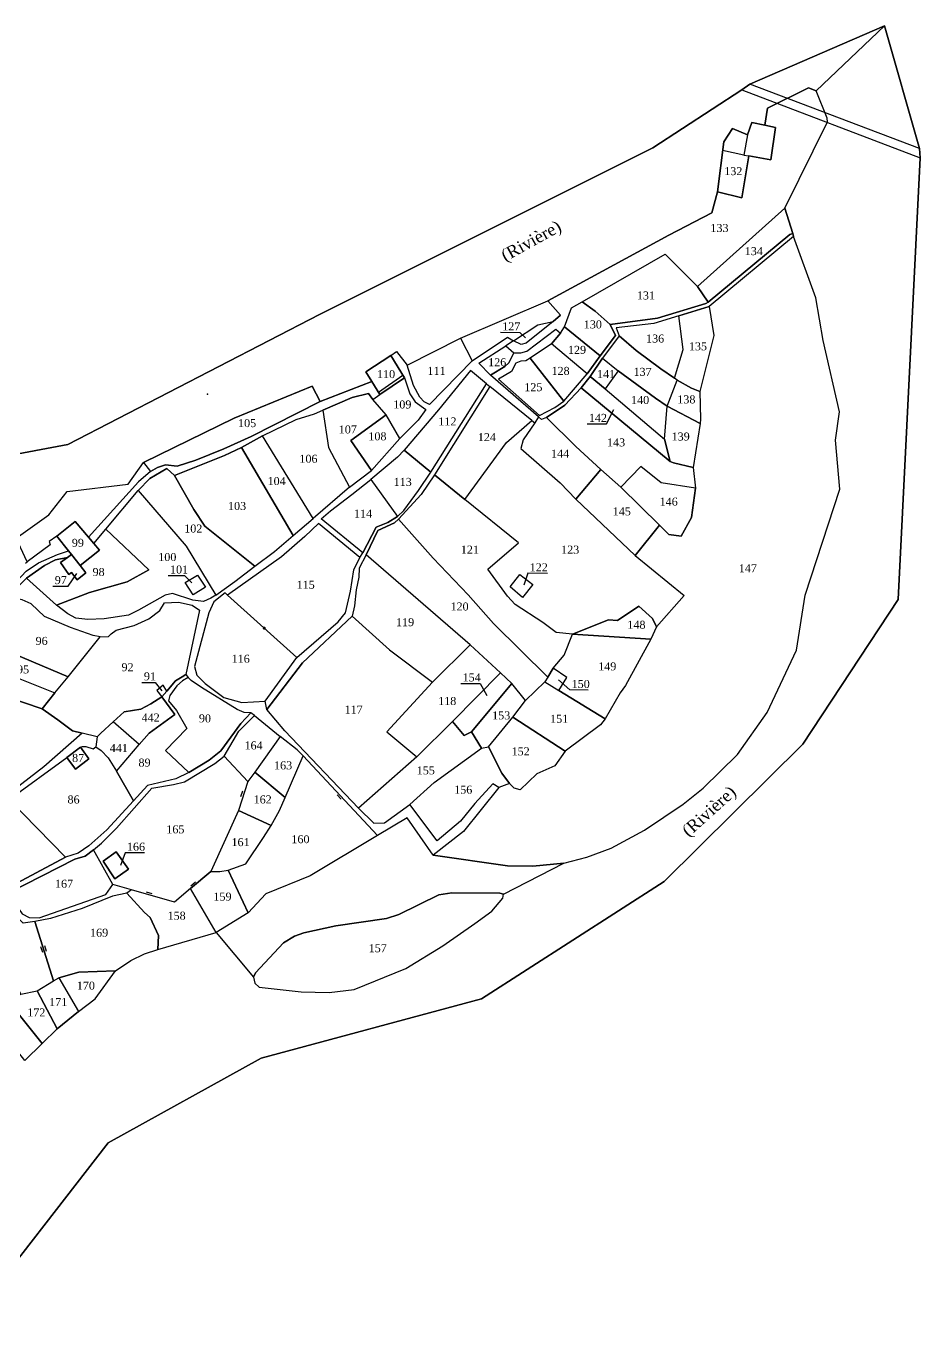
# Model space of a CAD drawing. Extents: x 1207165 to 1207735, y 6152763 to 6153552.
# Drawn here: x 1207511.6 to 1207735.1, y 6153228.1 to 6153552.1 of the extents above; entities that cross this region are included whole.
import ezdxf

# ---------------------------------------------------------------- set-up
doc = ezdxf.new("R2010")
doc.units = 0
doc.linetypes.add('CONTINU', pattern=[0])
doc.layers.get('0').update_dxf_attribs({"linetype": 'CONTINU'})
for name, color, linetype in [('1FLECHEFL', 7, 'CONTINU'), ('1LIEUDIT', 7, 'CONTINU'), ('1PARCELLE', 7, 'CONTINU'), ('1SECTION', 7, 'CONTINU'), ('1SUBDSECT', 7, 'CONTINU'), ('1TRONFLUV', 7, 'CONTINU'), ('1TROUPARCELLE', 7, 'CONTINU'), ('3BATIDUR', 7, 'CONTINU'), ('3BATILEGER', 7, 'CONTINU'), ('3CLOTMI', 7, 'CONTINU'), ('3FISCLINE', 7, 'CONTINUOUS'), ('3FLECHEPAR', 7, 'CONTINU'), ('3MURMI', 7, 'CONTINU'), ('3MURNONMI', 7, 'CONTINU'), ('3PARCELLETEX', 7, 'CONTINU'), ('3SENTIER', 7, 'CONTINU'), ('3TRONFLUVTEX', 7, 'CONTINU')]:
    doc.layers.add(name, color=color, linetype=linetype)
doc.styles.get("Standard").update_dxf_attribs({"font": 'Times New Roman'})

# ---------------------------------------------------------------- blocks, each defined once
blk = doc.blocks.new('CLOTMI')
at = {"const_width": 0.38}
blk.add_lwpolyline([(-0.19, 0, 1), (0.19, 0, 1)], format="xyb", close=True, dxfattribs=at)
blk = doc.blocks.new('MURNOMI')
blk.add_line((-0.75, 0.5), (0.75, 0.5))
blk = doc.blocks.new('MURMI')
for p, q in [((-0.75, 0.5), (0.75, 0.5)), ((-0.75, -0.5), (0.75, -0.5))]:
    blk.add_line(p, q)
blk = doc.blocks.new('FLECHRU1')
blk.add_point((0, 0))

msp = doc.modelspace()

# ---------------------------------------------------------------- linework, layer by layer
at = {"layer": '1LIEUDIT'}
msp.add_lwpolyline([(1207457.66, 6153435.36), (1207522.04, 6153447.45), (1207584.96, 6153479.97), (1207668.28, 6153521.64), (1207690.54, 6153536.11), (1207692.52, 6153537.56), (1207726.14, 6153552.09), (1207734.89, 6153521.45), (1207735.05, 6153519.08), (1207729.61, 6153408.69), (1207705.73, 6153372.5), (1207671.05, 6153338.24), (1207625.41, 6153308.83), (1207570.35, 6153294), (1207532.13, 6153272.88), (1207497.33, 6153228.06)], dxfattribs=at)
at = {"layer": '1PARCELLE'}
for points in [[(1207684.4, 6153510.59), (1207683.04, 6153505.36), (1207672.29, 6153499.76), (1207642.03, 6153483.35), (1207645.14, 6153479.8), (1207643.33, 6153478.2), (1207636.59, 6153472.74), (1207635.36, 6153472.46), (1207633.42, 6153473.38), (1207631.52, 6153472.15), (1207633.53, 6153470.36), (1207635.26, 6153470.38), (1207636.75, 6153470.79), (1207643.97, 6153476.31), (1207645.21, 6153475.29), (1207646.14, 6153476.88), (1207647.93, 6153481.59), (1207650.56, 6153483.11), (1207671.35, 6153495.07), (1207679.41, 6153486.98), (1207701.26, 6153506.56), (1207711.94, 6153528.14), (1207711.87, 6153529.01), (1207709.09, 6153535.88), (1207707.14, 6153536.63), (1207696.88, 6153531.51), (1207696.21, 6153527.25), (1207698.88, 6153526.7), (1207697.73, 6153518.62), (1207692.27, 6153519.59), (1207690.5, 6153509.09), (1207684.4, 6153510.59)], [(1207684.4, 6153510.59), (1207690.5, 6153509.09), (1207692.27, 6153519.59), (1207697.73, 6153518.62), (1207698.88, 6153526.7), (1207696.21, 6153527.25), (1207692.96, 6153527.94), (1207691.9, 6153524.9), (1207688.2, 6153526.41), (1207685.97, 6153523.12), (1207684.4, 6153510.59)], [(1207679.41, 6153486.98), (1207701.26, 6153506.56), (1207703.22, 6153500.19), (1207702.49, 6153499.93), (1207682.07, 6153483.02), (1207679.41, 6153486.98)], [(1207669.93, 6153427.29), (1207663.84, 6153419.72), (1207676.08, 6153409.68), (1207669.2, 6153401.86), (1207667.73, 6153398.8), (1207661.4, 6153387.19), (1207660.1, 6153385.34), (1207656.37, 6153378.85), (1207655.17, 6153377.37), (1207646.37, 6153370.76), (1207643.76, 6153367.09), (1207639.26, 6153365.08), (1207635.06, 6153361.09), (1207633.56, 6153361.5), (1207632.4, 6153362.69), (1207629.8, 6153361.72), (1207620.94, 6153350.73), (1207613.34, 6153344.81), (1207631.97, 6153342.13), (1207638.24, 6153342.07), (1207646.05, 6153342.82), (1207651.79, 6153344.27), (1207657.84, 6153346.57), (1207666.18, 6153351.05), (1207675.82, 6153357.54), (1207680.8, 6153361.55), (1207689.45, 6153369.92), (1207696.83, 6153380.49), (1207704.18, 6153396.05), (1207706.36, 6153409.8), (1207714.96, 6153436.26), (1207713.95, 6153448.56), (1207714.89, 6153455.61), (1207710.79, 6153473.48), (1207708.96, 6153484.09), (1207703.39, 6153499.46), (1207682.36, 6153481.92), (1207683.51, 6153474.72), (1207680.02, 6153460.72), (1207680.21, 6153453.81), (1207680.08, 6153452.72), (1207678.35, 6153441.67), (1207678.94, 6153436.51), (1207677.96, 6153429.2), (1207675.35, 6153424.57), (1207672.27, 6153424.98), (1207669.93, 6153427.29)], [(1207650.56, 6153483.11), (1207671.35, 6153495.07), (1207679.41, 6153486.98), (1207682.07, 6153483.02), (1207681.48, 6153482.69), (1207669.39, 6153479.03), (1207657.57, 6153477.46), (1207653.85, 6153480.78), (1207650.56, 6153483.11)], [(1207646.14, 6153476.88), (1207647.93, 6153481.59), (1207650.56, 6153483.11), (1207653.85, 6153480.78), (1207657.57, 6153477.46), (1207658.96, 6153474.69), (1207655.13, 6153469.59), (1207646.14, 6153476.88)], [(1207673.67, 6153463.99), (1207675.81, 6153471.2), (1207674.72, 6153479.6), (1207668.48, 6153477.73), (1207659.08, 6153476.58), (1207659.8, 6153474.64), (1207664.05, 6153470.97), (1207670.24, 6153466.38), (1207673.67, 6153463.99)], [(1207682.36, 6153481.92), (1207683.51, 6153474.72), (1207680.02, 6153460.72), (1207677.95, 6153461.5), (1207674.36, 6153463.55), (1207673.67, 6153463.99), (1207675.81, 6153471.2), (1207674.72, 6153479.6), (1207682.36, 6153481.92)], [(1207643.33, 6153478.2), (1207636.59, 6153472.74), (1207635.36, 6153472.46), (1207633.42, 6153473.38), (1207639.48, 6153477.36), (1207643.33, 6153478.2)], [(1207645.21, 6153475.29), (1207646.14, 6153476.88), (1207655.13, 6153469.59), (1207651.83, 6153465.13), (1207642.95, 6153472.65), (1207645.21, 6153475.29)], [(1207620.22, 6153474.06), (1207623.06, 6153468.33), (1207612.47, 6153457.48), (1207611.08, 6153458.11), (1207610.01, 6153459.29), (1207608.44, 6153462.23), (1207606.87, 6153467.28), (1207620.22, 6153474.06)], [(1207651.83, 6153465.13), (1207642.95, 6153472.65), (1207637.56, 6153469.05), (1207645.99, 6153458.24), (1207651.83, 6153465.13)], [(1207674.36, 6153463.55), (1207673.67, 6153463.99), (1207670.24, 6153466.38), (1207664.05, 6153470.97), (1207659.8, 6153474.64), (1207655.68, 6153468.99), (1207659.58, 6153465.88), (1207668.89, 6153458.99), (1207671.86, 6153457.07), (1207674.36, 6153463.55)], [(1207600.05, 6153459.91), (1207598.01, 6153463.22), (1207596.56, 6153465.59), (1207602.74, 6153469.69), (1207606.16, 6153464.09), (1207600.05, 6153459.91)], [(1207631.52, 6153472.15), (1207633.53, 6153470.36), (1207632.28, 6153467.88), (1207631.29, 6153466.94), (1207627.71, 6153464.76), (1207624.74, 6153467.79), (1207631.52, 6153472.15)], [(1207645.99, 6153458.24), (1207637.56, 6153469.05), (1207636.49, 6153468.4), (1207635.24, 6153468.3), (1207634.01, 6153467.81), (1207632.9, 6153465.67), (1207629.67, 6153463.74), (1207639.96, 6153454.73), (1207643.74, 6153456.67), (1207645.99, 6153458.24)], [(1207606.11, 6153446.04), (1207612.75, 6153440.5), (1207626.65, 6153462.62), (1207622.7, 6153465.93), (1207614.66, 6153456.12), (1207606.11, 6153446.04)], [(1207656.34, 6153461.33), (1207652.6, 6153464.42), (1207655.68, 6153468.99), (1207659.58, 6153465.88), (1207656.34, 6153461.33)], [(1207671.15, 6153448.78), (1207671.86, 6153457.07), (1207668.89, 6153458.99), (1207659.58, 6153465.88), (1207656.34, 6153461.33), (1207671.15, 6153448.78)], [(1207600.05, 6153459.91), (1207606.16, 6153464.09), (1207607.56, 6153460.11), (1207608.87, 6153458.12), (1207611.49, 6153456.16), (1207609.6, 6153453.55), (1207605.05, 6153448.98), (1207601.59, 6153454.85), (1207598.31, 6153458.71), (1207600.05, 6153459.91)], [(1207672.57, 6153443.23), (1207650.36, 6153461.6), (1207652.6, 6153464.42), (1207656.34, 6153461.33), (1207671.15, 6153448.78), (1207672.57, 6153443.23)], [(1207680.02, 6153460.72), (1207680.21, 6153453.81), (1207680.08, 6153452.72), (1207671.86, 6153457.07), (1207674.36, 6153463.55), (1207677.95, 6153461.5), (1207680.02, 6153460.72)], [(1207567.85, 6153449.48), (1207585.12, 6153458.19), (1207583.08, 6153462.04), (1207563.64, 6153454.06), (1207540.98, 6153442.92), (1207542.69, 6153440.72), (1207544.41, 6153441.7), (1207546.48, 6153442.37), (1207549.39, 6153442.03), (1207554.01, 6153443.55), (1207561.03, 6153446.39), (1207567.85, 6153449.48)], [(1207601.59, 6153454.85), (1207598.31, 6153458.71), (1207597.18, 6153460.19), (1207593.1, 6153459.23), (1207585.79, 6153456.03), (1207587.19, 6153446.73), (1207592.44, 6153436.79), (1207597.97, 6153440.99), (1207592.77, 6153448.49), (1207601.59, 6153454.85)], [(1207621.23, 6153433.71), (1207631.64, 6153447.97), (1207638.05, 6153453.48), (1207627.48, 6153461.97), (1207613.67, 6153439.89), (1207621.23, 6153433.71)], [(1207655.27, 6153441.17), (1207648.99, 6153446.98), (1207641.7, 6153454.18), (1207646.24, 6153457.3), (1207650.36, 6153461.6), (1207672.57, 6153443.23), (1207673.39, 6153442.86), (1207678.35, 6153441.67), (1207678.94, 6153436.51), (1207670.34, 6153437.88), (1207665.26, 6153441.98), (1207660.26, 6153436.76), (1207655.27, 6153441.17)], [(1207680.08, 6153452.72), (1207678.35, 6153441.67), (1207673.39, 6153442.86), (1207672.57, 6153443.23), (1207671.15, 6153448.78), (1207671.86, 6153457.07), (1207680.08, 6153452.72)], [(1207585.79, 6153456.03), (1207587.19, 6153446.73), (1207592.44, 6153436.79), (1207583.37, 6153428.93), (1207570.71, 6153449.64), (1207579.1, 6153453.66), (1207583.68, 6153455.15), (1207585.79, 6153456.03)], [(1207605.05, 6153448.98), (1207601.59, 6153454.85), (1207592.77, 6153448.49), (1207597.97, 6153440.99), (1207605.05, 6153448.98)], [(1207644.13, 6153400.48), (1207640.79, 6153402.96), (1207633.88, 6153407.49), (1207631.9, 6153409.54), (1207627.05, 6153416.26), (1207634.67, 6153422.84), (1207621.23, 6153433.71), (1207631.64, 6153447.97), (1207638.05, 6153453.48), (1207638.76, 6153452.85), (1207635.86, 6153448.62), (1207635.27, 6153446.47), (1207645.11, 6153437.86), (1207649.05, 6153433.8), (1207663.84, 6153419.72), (1207676.08, 6153409.68), (1207669.2, 6153401.86), (1207668.21, 6153403.99), (1207664.75, 6153407.06), (1207659.45, 6153403.48), (1207657.2, 6153403.62), (1207648.15, 6153400.04), (1207644.13, 6153400.48)], [(1207655.27, 6153441.17), (1207648.99, 6153446.98), (1207641.7, 6153454.18), (1207640.43, 6153453.67), (1207639.68, 6153454.33), (1207638.76, 6153452.85), (1207635.86, 6153448.62), (1207635.27, 6153446.47), (1207645.11, 6153437.86), (1207649.05, 6153433.8), (1207655.27, 6153441.17)], [(1207583.37, 6153428.93), (1207570.71, 6153449.64), (1207565.46, 6153446.72), (1207578.38, 6153424.69), (1207583.37, 6153428.93)], [(1207578.38, 6153424.69), (1207565.46, 6153446.72), (1207561.18, 6153444.72), (1207548.67, 6153439.74), (1207553.56, 6153431.24), (1207556.31, 6153427.04), (1207568.79, 6153417.02), (1207573.67, 6153420.69), (1207578.38, 6153424.69)], [(1207597.73, 6153438.72), (1207604.46, 6153429.43), (1207606.04, 6153430.95), (1207609.72, 6153435.94), (1207612.75, 6153440.5), (1207606.11, 6153446.04), (1207604.43, 6153444.29), (1207597.73, 6153438.72)], [(1207539.59, 6153435.91), (1207551.62, 6153422), (1207558.99, 6153409.78), (1207563.79, 6153413.17), (1207568.79, 6153417.02), (1207556.31, 6153427.04), (1207553.56, 6153431.24), (1207548.67, 6153439.74), (1207546.75, 6153441.47), (1207542.52, 6153438.95), (1207539.59, 6153435.91)], [(1207621.23, 6153433.71), (1207613.67, 6153439.89), (1207610.39, 6153434.93), (1207604.72, 6153428.77), (1207613.37, 6153419.06), (1207622.13, 6153409.88), (1207628.43, 6153402.66), (1207642.02, 6153389.32), (1207643.38, 6153391.51), (1207646.07, 6153394.79), (1207648.15, 6153400.04), (1207644.13, 6153400.48), (1207640.79, 6153402.96), (1207633.88, 6153407.49), (1207631.9, 6153409.54), (1207627.05, 6153416.26), (1207634.67, 6153422.84), (1207621.23, 6153433.71)], [(1207655.27, 6153441.17), (1207649.05, 6153433.8), (1207663.84, 6153419.72), (1207669.93, 6153427.29), (1207660.26, 6153436.76), (1207655.27, 6153441.17)], [(1207669.93, 6153427.29), (1207672.27, 6153424.98), (1207675.35, 6153424.57), (1207677.96, 6153429.2), (1207678.94, 6153436.51), (1207670.34, 6153437.88), (1207665.26, 6153441.98), (1207660.26, 6153436.76), (1207669.93, 6153427.29)], [(1207597.73, 6153438.72), (1207604.46, 6153429.43), (1207602.04, 6153427.96), (1207599.07, 6153426.75), (1207595.76, 6153420.4), (1207585.38, 6153428.88), (1207587.65, 6153430.9), (1207593.04, 6153434.95), (1207597.73, 6153438.72)], [(1207524.08, 6153404.06), (1207522.03, 6153405.13), (1207519.18, 6153407.27), (1207527.46, 6153410.43), (1207536.91, 6153413.14), (1207542.3, 6153416.11), (1207531.54, 6153426.29), (1207539.59, 6153435.91), (1207551.62, 6153422), (1207558.99, 6153409.78), (1207557.79, 6153409.02), (1207555.97, 6153408.21), (1207553.3, 6153408.57), (1207548.19, 6153410.23), (1207546.39, 6153409.77), (1207539.74, 6153406.02), (1207537.19, 6153404.77), (1207531.1, 6153403.88), (1207527.04, 6153403.66), (1207524.08, 6153404.06)], [(1207522.92, 6153419.94), (1207525.11, 6153417.18), (1207529.96, 6153421.02), (1207528.51, 6153422.72), (1207527.22, 6153424.25), (1207523.87, 6153428.23), (1207519.26, 6153424.53), (1207522.2, 6153420.83), (1207522.92, 6153419.94)], [(1207579.29, 6153394.23), (1207589.61, 6153403.13), (1207591.47, 6153405.34), (1207592.72, 6153410.8), (1207593.52, 6153416.15), (1207595.06, 6153419.19), (1207584.66, 6153427.74), (1207581.28, 6153424.48), (1207575.41, 6153419.34), (1207561.97, 6153409.75), (1207579.29, 6153394.23)], [(1207642.02, 6153389.32), (1207641.26, 6153388.11), (1207636.43, 6153383.49), (1207633, 6153387.67), (1207630.19, 6153390.34), (1207622.64, 6153397.39), (1207596.6, 6153419.88), (1207599.51, 6153425.97), (1207603.67, 6153427.88), (1207604.72, 6153428.77), (1207613.37, 6153419.06), (1207622.13, 6153409.88), (1207628.43, 6153402.66), (1207642.02, 6153389.32)], [(1207525.11, 6153417.18), (1207529.96, 6153421.02), (1207528.51, 6153422.72), (1207531.54, 6153426.29), (1207542.3, 6153416.11), (1207536.91, 6153413.14), (1207527.46, 6153410.43), (1207519.18, 6153407.27), (1207511.67, 6153414), (1207516.24, 6153417.23), (1207518.94, 6153418.6), (1207521.96, 6153419.21), (1207520.23, 6153417.92), (1207522.32, 6153414.99), (1207522.95, 6153415.47), (1207524.37, 6153413.64), (1207526.56, 6153415.36), (1207525.11, 6153417.18)], [(1207522.92, 6153419.94), (1207525.11, 6153417.18), (1207526.56, 6153415.36), (1207524.37, 6153413.64), (1207522.95, 6153415.47), (1207522.32, 6153414.99), (1207520.23, 6153417.92), (1207521.96, 6153419.21), (1207522.92, 6153419.94)], [(1207622.64, 6153397.39), (1207596.6, 6153419.88), (1207594.87, 6153416.55), (1207594.78, 6153414.26), (1207594.11, 6153411.1), (1207593.68, 6153407.13), (1207593.13, 6153404.51), (1207602.46, 6153396.11), (1207613.19, 6153388.07), (1207622.64, 6153397.39)], [(1207553.37, 6153409.87), (1207551.38, 6153412.94), (1207554.43, 6153414.78), (1207556.45, 6153411.76), (1207553.37, 6153409.87)], [(1207635.7, 6153409.18), (1207632.56, 6153411.89), (1207635, 6153414.96), (1207638.24, 6153412.49), (1207635.7, 6153409.18)], [(1207522.12, 6153389.38), (1207530.12, 6153399.33), (1207528.37, 6153399.73), (1207522.67, 6153401.72), (1207516.19, 6153404.44), (1207512.85, 6153407.59), (1207510.62, 6153408.6), (1207509, 6153408.97), (1207505.48, 6153401.76), (1207502.38, 6153397.49), (1207504.1, 6153396.93), (1207522.12, 6153389.38)], [(1207522.12, 6153389.38), (1207530.12, 6153399.33), (1207532.24, 6153399.43), (1207532.85, 6153400.1), (1207534.11, 6153401.03), (1207538.65, 6153402.18), (1207542.28, 6153403.83), (1207545.02, 6153405.91), (1207546.16, 6153407.85), (1207549.69, 6153408.01), (1207553.13, 6153407.27), (1207554.94, 6153406.07), (1207551.55, 6153389.99), (1207550.62, 6153389.39), (1207548.99, 6153388.38), (1207546.82, 6153385.75), (1207545.84, 6153387.27), (1207544.26, 6153385.92), (1207545.51, 6153384.33), (1207542.82, 6153382.61), (1207540.31, 6153381.28), (1207536.09, 6153380.62), (1207533.4, 6153378.11), (1207530.27, 6153375.28), (1207529.41, 6153374.35), (1207525.64, 6153375.31), (1207523.17, 6153375.86), (1207519.55, 6153378.64), (1207515.6, 6153381.38), (1207518.82, 6153385.38), (1207522.12, 6153389.38)], [(1207579.29, 6153394.23), (1207561.97, 6153409.75), (1207561.39, 6153410.33), (1207558.5, 6153408.08), (1207557.25, 6153405.37), (1207553.72, 6153391.95), (1207554.29, 6153389.82), (1207556.36, 6153387.71), (1207561.01, 6153384.17), (1207565.55, 6153382.93), (1207571.4, 6153383.29), (1207579.29, 6153394.23)], [(1207613.19, 6153388.07), (1207601.75, 6153375.64), (1207609.27, 6153369.36), (1207594.69, 6153356.5), (1207576.24, 6153375.89), (1207571.81, 6153381.19), (1207580.72, 6153392.89), (1207593.13, 6153404.51), (1207602.46, 6153396.11), (1207613.19, 6153388.07)], [(1207669.2, 6153401.86), (1207667.73, 6153398.8), (1207648.15, 6153400.04), (1207657.2, 6153403.62), (1207659.45, 6153403.48), (1207664.75, 6153407.06), (1207668.21, 6153403.99), (1207669.2, 6153401.86)], [(1207667.73, 6153398.8), (1207661.4, 6153387.19), (1207660.1, 6153385.34), (1207656.37, 6153378.85), (1207644.8, 6153385.94), (1207646.73, 6153389.18), (1207643.38, 6153391.51), (1207646.07, 6153394.79), (1207648.15, 6153400.04), (1207667.73, 6153398.8)], [(1207522.12, 6153389.38), (1207504.1, 6153396.93), (1207502.38, 6153397.49), (1207499.14, 6153393.22), (1207518.82, 6153385.38), (1207522.12, 6153389.38)], [(1207630.19, 6153390.34), (1207622.64, 6153397.39), (1207613.19, 6153388.07), (1207601.75, 6153375.64), (1207609.27, 6153369.36), (1207618.17, 6153378.21), (1207630.19, 6153390.34)], [(1207518.82, 6153385.38), (1207515.6, 6153381.38), (1207497.64, 6153387.43), (1207497.8, 6153391.55), (1207499.14, 6153393.22), (1207518.82, 6153385.38)], [(1207644.8, 6153385.94), (1207646.73, 6153389.18), (1207643.38, 6153391.51), (1207642.02, 6153389.32), (1207641.26, 6153388.11), (1207644.8, 6153385.94)], [(1207552.11, 6153389.2), (1207550.72, 6153388.38), (1207549.3, 6153387.11), (1207547.54, 6153384.68), (1207547.16, 6153383.37), (1207549.2, 6153380.95), (1207551.81, 6153376.47), (1207546.49, 6153370.92), (1207552.29, 6153365.46), (1207549, 6153363.9), (1207541.97, 6153362.19), (1207538.43, 6153358.37), (1207534.18, 6153365.8), (1207539.88, 6153372.43), (1207542.35, 6153375.31), (1207548.79, 6153379.97), (1207545.51, 6153384.33), (1207546.82, 6153385.75), (1207548.99, 6153388.38), (1207550.62, 6153389.39), (1207551.55, 6153389.99), (1207552.11, 6153389.2)], [(1207552.11, 6153389.2), (1207550.72, 6153388.38), (1207549.3, 6153387.11), (1207547.54, 6153384.68), (1207547.16, 6153383.37), (1207549.2, 6153380.95), (1207551.81, 6153376.47), (1207546.49, 6153370.92), (1207552.29, 6153365.46), (1207557.39, 6153368.53), (1207560.3, 6153370.9), (1207565.32, 6153377.68), (1207567.82, 6153380.34), (1207566.09, 6153380.44), (1207564.4, 6153381.17), (1207555.46, 6153386.68), (1207552.84, 6153388.44), (1207552.11, 6153389.2)], [(1207633, 6153387.67), (1207630.19, 6153390.34), (1207618.17, 6153378.21), (1207621.12, 6153374.73), (1207622.92, 6153375.6), (1207633, 6153387.67)], [(1207656.37, 6153378.85), (1207655.17, 6153377.37), (1207646.37, 6153370.76), (1207633.24, 6153379.27), (1207636.43, 6153383.49), (1207641.26, 6153388.11), (1207644.8, 6153385.94), (1207656.37, 6153378.85)], [(1207515.6, 6153381.38), (1207519.55, 6153378.64), (1207523.17, 6153375.86), (1207525.64, 6153375.31), (1207516.02, 6153366.84), (1207508.67, 6153361.17), (1207496.98, 6153352.51), (1207494.38, 6153356.03), (1207493.93, 6153358.94), (1207493.53, 6153360.39), (1207495.42, 6153367.09), (1207496.72, 6153372.95), (1207497.64, 6153387.43), (1207515.6, 6153381.38)], [(1207545.51, 6153384.33), (1207546.82, 6153385.75), (1207545.84, 6153387.27), (1207544.26, 6153385.92), (1207545.51, 6153384.33)], [(1207636.43, 6153383.49), (1207633, 6153387.67), (1207622.92, 6153375.6), (1207625.45, 6153371.52), (1207627.14, 6153371.83), (1207633.24, 6153379.27), (1207636.43, 6153383.49)], [(1207539.88, 6153372.43), (1207533.4, 6153378.11), (1207536.09, 6153380.62), (1207540.31, 6153381.28), (1207542.82, 6153382.61), (1207545.51, 6153384.33), (1207548.79, 6153379.97), (1207542.35, 6153375.31), (1207539.88, 6153372.43)], [(1207567.07, 6153363.24), (1207561.13, 6153369.53), (1207564.75, 6153375.77), (1207568.71, 6153379.67), (1207575.12, 6153374.41), (1207568.79, 6153365.55), (1207567.07, 6153363.24)], [(1207646.37, 6153370.76), (1207643.76, 6153367.09), (1207639.26, 6153365.08), (1207635.06, 6153361.09), (1207633.56, 6153361.5), (1207632.4, 6153362.69), (1207630.52, 6153365.27), (1207627.14, 6153371.83), (1207633.24, 6153379.27), (1207646.37, 6153370.76)], [(1207529.02, 6153371.84), (1207530.36, 6153370.91), (1207532.08, 6153369.13), (1207534.18, 6153365.8), (1207539.88, 6153372.43), (1207533.4, 6153378.11), (1207530.27, 6153375.28), (1207529.41, 6153374.35), (1207529.02, 6153371.84)], [(1207622.92, 6153375.6), (1207621.12, 6153374.73), (1207618.17, 6153378.21), (1207609.27, 6153369.36), (1207594.69, 6153356.5), (1207598.48, 6153352.77), (1207601.18, 6153352.88), (1207607.54, 6153357.48), (1207613.6, 6153362.95), (1207625.45, 6153371.52), (1207622.92, 6153375.6)], [(1207529.02, 6153371.84), (1207530.36, 6153370.91), (1207532.08, 6153369.13), (1207534.18, 6153365.8), (1207538.43, 6153358.37), (1207531.81, 6153351.15), (1207527.3, 6153347.09), (1207524.66, 6153345.27), (1207521.44, 6153344.32), (1207507.38, 6153358.72), (1207521.8, 6153369.23), (1207523.95, 6153366.32), (1207527.29, 6153368.87), (1207525.17, 6153371.77), (1207525.68, 6153371.96), (1207526.56, 6153371.98), (1207528.34, 6153371.39), (1207529.02, 6153371.84)], [(1207576.38, 6153359.18), (1207580.87, 6153369.65), (1207579.34, 6153371.11), (1207575.12, 6153374.41), (1207568.79, 6153365.55), (1207576.38, 6153359.18)], [(1207632.4, 6153362.69), (1207629.8, 6153361.72), (1207628.3, 6153362.64), (1207623.77, 6153357.72), (1207620.16, 6153353.31), (1207614.35, 6153348.35), (1207607.54, 6153357.48), (1207613.6, 6153362.95), (1207625.45, 6153371.52), (1207627.14, 6153371.83), (1207630.52, 6153365.27), (1207632.4, 6153362.69)], [(1207521.8, 6153369.23), (1207523.95, 6153366.32), (1207527.29, 6153368.87), (1207525.17, 6153371.77), (1207521.8, 6153369.23)], [(1207537.96, 6153336.14), (1207533.26, 6153337.43), (1207528.48, 6153346.13), (1207530.44, 6153347.8), (1207534.19, 6153351.5), (1207543.03, 6153361.51), (1207548.47, 6153362.44), (1207551.16, 6153363.08), (1207558.75, 6153367.72), (1207561.13, 6153369.53), (1207567.07, 6153363.24), (1207564.68, 6153355.92), (1207557.76, 6153340.72), (1207552.73, 6153336.47), (1207548.66, 6153333.02), (1207537.96, 6153336.14)], [(1207562.09, 6153341.01), (1207566.53, 6153342.58), (1207570.94, 6153349.2), (1207572.84, 6153352.24), (1207574.98, 6153355.91), (1207576.38, 6153359.18), (1207580.87, 6153369.65), (1207599.47, 6153349.71), (1207582.65, 6153339.58), (1207571.51, 6153335.12), (1207567.14, 6153330.4), (1207562.09, 6153341.01)], [(1207572.84, 6153352.24), (1207574.98, 6153355.91), (1207576.38, 6153359.18), (1207568.79, 6153365.55), (1207567.07, 6153363.24), (1207564.68, 6153355.92), (1207572.84, 6153352.24)], [(1207521.44, 6153344.32), (1207507.38, 6153358.72), (1207495.64, 6153349.27), (1207496.27, 6153347.26), (1207497.53, 6153345.66), (1207502.39, 6153341.83), (1207504.92, 6153340.44), (1207505.98, 6153339.08), (1207506.81, 6153336.41), (1207521.44, 6153344.32)], [(1207562.09, 6153341.01), (1207566.53, 6153342.58), (1207570.94, 6153349.2), (1207572.84, 6153352.24), (1207564.68, 6153355.92), (1207557.76, 6153340.72), (1207560.06, 6153340.7), (1207562.09, 6153341.01)], [(1207533.26, 6153337.43), (1207528.48, 6153346.13), (1207526.34, 6153344.57), (1207523.82, 6153343.78), (1207507.3, 6153335.34), (1207508.03, 6153333.84), (1207510.62, 6153330.13), (1207512.38, 6153329.19), (1207514.86, 6153329.11), (1207531.54, 6153334.97), (1207533.26, 6153337.43)], [(1207534.15, 6153345.58), (1207530.84, 6153343.31), (1207533.82, 6153338.88), (1207537.18, 6153341.31), (1207534.15, 6153345.58)], [(1207562.09, 6153341.01), (1207567.14, 6153330.4), (1207559.13, 6153325.49), (1207552.73, 6153336.47), (1207557.76, 6153340.72), (1207560.06, 6153340.7), (1207562.09, 6153341.01)], [(1207536.77, 6153335.25), (1207541.16, 6153330.41), (1207542.6, 6153329.19), (1207544.71, 6153324.69), (1207544.5, 6153321.24), (1207559.13, 6153325.49), (1207552.73, 6153336.47), (1207548.66, 6153333.02), (1207537.96, 6153336.14), (1207536.77, 6153335.25)], [(1207518.46, 6153313.36), (1207513.79, 6153328.17), (1207510.88, 6153327.78), (1207505.33, 6153333.56), (1207495.3, 6153323.99), (1207504.33, 6153315.99), (1207506.79, 6153316.62), (1207510.28, 6153310.03), (1207514.38, 6153310.91), (1207518.46, 6153313.36)], [(1207519.79, 6153314.14), (1207524.81, 6153315.57), (1207533.93, 6153315.87), (1207537.79, 6153318.48), (1207541.2, 6153320.12), (1207544.5, 6153321.24), (1207544.71, 6153324.69), (1207542.6, 6153329.19), (1207541.16, 6153330.41), (1207536.77, 6153335.25), (1207533.21, 6153334.5), (1207525.59, 6153331.46), (1207517.74, 6153328.97), (1207513.79, 6153328.17), (1207518.46, 6153313.36), (1207519.79, 6153314.14)], [(1207593.58, 6153311.23), (1207606.56, 6153316.47), (1207615.76, 6153322.11), (1207623.73, 6153327.67), (1207628.04, 6153330.8), (1207630.79, 6153334.05), (1207630.91, 6153335.05), (1207630.02, 6153335.27), (1207618.05, 6153335.36), (1207614.77, 6153334.85), (1207604.73, 6153329.98), (1207601.72, 6153328.94), (1207589.03, 6153327.15), (1207581.01, 6153325.4), (1207578.69, 6153324.56), (1207575.95, 6153322.88), (1207568.95, 6153315.38), (1207568.48, 6153314.32), (1207568.77, 6153312.76), (1207569.88, 6153311.8), (1207580.35, 6153310.62), (1207587.34, 6153310.47), (1207593.58, 6153311.23)], [(1207519.79, 6153314.14), (1207524.68, 6153305.68), (1207519.39, 6153301.37), (1207514.38, 6153310.91), (1207518.46, 6153313.36), (1207519.79, 6153314.14)], [(1207519.79, 6153314.14), (1207524.68, 6153305.68), (1207528.88, 6153308.88), (1207533.93, 6153315.87), (1207524.81, 6153315.57), (1207519.79, 6153314.14)], [(1207514.38, 6153310.91), (1207519.39, 6153301.37), (1207515.63, 6153297.72), (1207506.93, 6153308.52), (1207510.28, 6153310.03), (1207514.38, 6153310.91)], [(1207506.93, 6153308.52), (1207515.63, 6153297.72), (1207511.3, 6153293.48), (1207501.62, 6153305.73), (1207506.93, 6153308.52)]]:
    msp.add_lwpolyline(points, close=True, dxfattribs=at)
at = {"layer": '1SECTION'}
msp.add_lwpolyline([(1207497.33, 6153228.06), (1207532.13, 6153272.88), (1207570.35, 6153294), (1207625.41, 6153308.83), (1207671.05, 6153338.24), (1207705.73, 6153372.5), (1207729.61, 6153408.69), (1207735.05, 6153519.08), (1207734.89, 6153521.45), (1207726.14, 6153552.09), (1207692.52, 6153537.56), (1207690.54, 6153536.11), (1207668.28, 6153521.64), (1207584.96, 6153479.97), (1207522.04, 6153447.45), (1207457.66, 6153435.36)], dxfattribs=at)
at = {"layer": '1SUBDSECT'}
msp.add_lwpolyline([(1207497.33, 6153228.06), (1207532.13, 6153272.88), (1207570.35, 6153294), (1207625.41, 6153308.83), (1207671.05, 6153338.24), (1207705.73, 6153372.5), (1207729.61, 6153408.69), (1207735.05, 6153519.08), (1207734.89, 6153521.45), (1207726.14, 6153552.09), (1207692.52, 6153537.56), (1207690.54, 6153536.11), (1207668.28, 6153521.64), (1207584.96, 6153479.97), (1207522.04, 6153447.45), (1207457.66, 6153435.36)], dxfattribs=at)
at = {"layer": '1TRONFLUV'}
for points in [[(1207511.46, 6153417.79), (1207511.89, 6153418.13), (1207509.1, 6153424.04), (1207517.33, 6153429.86), (1207521.88, 6153435.66), (1207537.14, 6153437.51), (1207540.98, 6153442.92), (1207563.64, 6153454.06), (1207583.08, 6153462.04), (1207585.12, 6153458.19), (1207598.01, 6153463.22), (1207596.56, 6153465.59), (1207602.74, 6153469.69), (1207604.21, 6153470.72), (1207606.87, 6153467.28), (1207620.22, 6153474.06), (1207623.06, 6153468.33), (1207631.94, 6153474.28), (1207633.42, 6153473.38), (1207639.48, 6153477.36), (1207643.33, 6153478.2), (1207643.33, 6153478.2), (1207645.14, 6153479.8), (1207642.03, 6153483.35), (1207672.29, 6153499.76), (1207683.04, 6153505.36), (1207684.4, 6153510.59), (1207685.97, 6153523.12), (1207688.2, 6153526.41), (1207691.9, 6153524.9), (1207692.96, 6153527.94), (1207696.21, 6153527.25), (1207696.88, 6153531.51), (1207707.14, 6153536.63), (1207709.09, 6153535.88), (1207726.14, 6153552.09), (1207692.52, 6153537.56), (1207690.54, 6153536.11), (1207668.28, 6153521.64), (1207584.96, 6153479.97), (1207522.04, 6153447.45), (1207457.66, 6153435.36)], [(1207511.3, 6153293.48), (1207515.63, 6153297.72), (1207519.39, 6153301.37), (1207524.68, 6153305.68), (1207528.88, 6153308.88), (1207533.93, 6153315.87), (1207537.79, 6153318.48), (1207541.2, 6153320.12), (1207544.5, 6153321.24), (1207559.13, 6153325.49), (1207568.48, 6153314.32), (1207568.77, 6153312.76), (1207569.88, 6153311.8), (1207580.35, 6153310.62), (1207587.34, 6153310.47), (1207593.58, 6153311.23), (1207606.56, 6153316.47), (1207615.76, 6153322.11), (1207623.73, 6153327.67), (1207628.04, 6153330.8), (1207630.79, 6153334.05), (1207630.91, 6153335.05), (1207646.05, 6153342.82), (1207646.05, 6153342.82), (1207651.79, 6153344.27), (1207657.84, 6153346.57), (1207666.18, 6153351.05), (1207675.82, 6153357.54), (1207680.8, 6153361.55), (1207689.45, 6153369.92), (1207696.83, 6153380.49), (1207704.18, 6153396.05), (1207706.36, 6153409.8), (1207714.96, 6153436.26), (1207713.95, 6153448.56), (1207714.89, 6153455.61), (1207710.79, 6153473.48), (1207708.96, 6153484.09), (1207703.39, 6153499.46), (1207703.22, 6153500.19), (1207701.26, 6153506.56), (1207711.94, 6153528.14), (1207711.87, 6153529.01), (1207709.09, 6153535.88), (1207726.14, 6153552.09), (1207734.89, 6153521.45), (1207735.05, 6153519.08), (1207729.61, 6153408.69), (1207705.73, 6153372.5), (1207671.05, 6153338.24), (1207625.41, 6153308.83), (1207570.35, 6153294), (1207532.13, 6153272.88), (1207497.33, 6153228.06)], [(1207507.3, 6153335.34), (1207523.82, 6153343.78), (1207526.34, 6153344.57), (1207528.48, 6153346.13), (1207528.48, 6153346.13), (1207530.44, 6153347.8), (1207534.19, 6153351.5), (1207543.03, 6153361.51), (1207548.47, 6153362.44), (1207551.16, 6153363.08), (1207558.75, 6153367.72), (1207561.13, 6153369.53), (1207564.75, 6153375.77), (1207568.71, 6153379.67), (1207567.82, 6153380.34), (1207565.32, 6153377.68), (1207560.3, 6153370.9), (1207557.39, 6153368.53), (1207552.29, 6153365.46), (1207549, 6153363.9), (1207541.97, 6153362.19), (1207538.43, 6153358.37), (1207531.81, 6153351.15), (1207527.3, 6153347.09), (1207524.66, 6153345.27), (1207521.44, 6153344.32), (1207506.81, 6153336.41)]]:
    msp.add_lwpolyline(points, dxfattribs=at)
for points in [[(1207633.53, 6153470.36), (1207635.26, 6153470.38), (1207636.75, 6153470.79), (1207643.97, 6153476.31), (1207645.21, 6153475.29), (1207642.95, 6153472.65), (1207637.56, 6153469.05), (1207636.49, 6153468.4), (1207635.24, 6153468.3), (1207634.01, 6153467.81), (1207632.9, 6153465.67), (1207629.67, 6153463.74), (1207639.96, 6153454.73), (1207643.74, 6153456.67), (1207645.99, 6153458.24), (1207651.83, 6153465.13), (1207655.13, 6153469.59), (1207658.96, 6153474.69), (1207657.57, 6153477.46), (1207669.39, 6153479.03), (1207681.48, 6153482.69), (1207682.07, 6153483.02), (1207702.49, 6153499.93), (1207703.22, 6153500.19), (1207703.39, 6153499.46), (1207682.36, 6153481.92), (1207674.72, 6153479.6), (1207668.48, 6153477.73), (1207659.08, 6153476.58), (1207659.8, 6153474.64), (1207655.68, 6153468.99), (1207652.6, 6153464.42), (1207650.36, 6153461.6), (1207646.24, 6153457.3), (1207641.7, 6153454.18), (1207640.43, 6153453.67), (1207639.68, 6153454.33), (1207627.71, 6153464.76), (1207631.29, 6153466.94), (1207632.28, 6153467.88), (1207633.53, 6153470.36)], [(1207531.54, 6153426.29), (1207539.59, 6153435.91), (1207542.52, 6153438.95), (1207546.75, 6153441.47), (1207548.67, 6153439.74), (1207561.18, 6153444.72), (1207565.46, 6153446.72), (1207570.71, 6153449.64), (1207579.1, 6153453.66), (1207583.68, 6153455.15), (1207585.79, 6153456.03), (1207593.1, 6153459.23), (1207597.18, 6153460.19), (1207598.31, 6153458.71), (1207600.05, 6153459.91), (1207598.01, 6153463.22), (1207585.12, 6153458.19), (1207567.85, 6153449.48), (1207561.03, 6153446.39), (1207554.01, 6153443.55), (1207549.39, 6153442.03), (1207546.48, 6153442.37), (1207544.41, 6153441.7), (1207542.69, 6153440.72), (1207539.67, 6153438.12), (1207527.22, 6153424.25), (1207528.51, 6153422.72), (1207531.54, 6153426.29)], [(1207604.46, 6153429.43), (1207606.04, 6153430.95), (1207609.72, 6153435.94), (1207612.75, 6153440.5), (1207626.65, 6153462.62), (1207627.48, 6153461.97), (1207613.67, 6153439.89), (1207610.39, 6153434.93), (1207604.72, 6153428.77), (1207603.67, 6153427.88), (1207599.51, 6153425.97), (1207596.6, 6153419.88), (1207594.87, 6153416.55), (1207594.78, 6153414.26), (1207594.11, 6153411.1), (1207593.68, 6153407.13), (1207593.13, 6153404.51), (1207580.72, 6153392.89), (1207571.81, 6153381.19), (1207571.4, 6153383.29), (1207579.29, 6153394.23), (1207589.61, 6153403.13), (1207591.47, 6153405.34), (1207592.72, 6153410.8), (1207593.52, 6153416.15), (1207595.06, 6153419.19), (1207595.76, 6153420.4), (1207599.07, 6153426.75), (1207602.04, 6153427.96), (1207604.46, 6153429.43)], [(1207522.92, 6153419.94), (1207521.96, 6153419.21), (1207518.94, 6153418.6), (1207516.24, 6153417.23), (1207511.67, 6153414), (1207508.93, 6153411.32), (1207507.96, 6153411.84), (1207511.62, 6153415.75), (1207514.72, 6153417.84), (1207519.45, 6153419.93), (1207522.2, 6153420.83), (1207522.92, 6153419.94)], [(1207568.48, 6153314.32), (1207568.95, 6153315.38), (1207575.95, 6153322.88), (1207578.69, 6153324.56), (1207581.01, 6153325.4), (1207589.03, 6153327.15), (1207601.72, 6153328.94), (1207604.73, 6153329.98), (1207614.77, 6153334.85), (1207618.05, 6153335.36), (1207630.02, 6153335.27), (1207630.91, 6153335.05), (1207646.05, 6153342.82), (1207638.24, 6153342.07), (1207631.97, 6153342.13), (1207613.34, 6153344.81), (1207606.86, 6153354.08), (1207599.47, 6153349.71), (1207582.65, 6153339.58), (1207571.51, 6153335.12), (1207567.14, 6153330.4), (1207559.13, 6153325.49), (1207568.48, 6153314.32)]]:
    msp.add_lwpolyline(points, close=True, dxfattribs=at)
at = {"layer": '1TROUPARCELLE'}
for points in [[(1207551.38, 6153412.94), (1207554.43, 6153414.78), (1207556.45, 6153411.76), (1207553.37, 6153409.87), (1207551.38, 6153412.94)], [(1207632.56, 6153411.89), (1207635, 6153414.96), (1207638.24, 6153412.49), (1207635.7, 6153409.18), (1207632.56, 6153411.89)], [(1207530.84, 6153343.31), (1207534.15, 6153345.58), (1207537.18, 6153341.31), (1207533.82, 6153338.88), (1207530.84, 6153343.31)]]:
    msp.add_lwpolyline(points, close=True, dxfattribs=at)
at = {"layer": '3BATIDUR'}
for points in [[(1207691.04, 6153519.8), (1207692.27, 6153519.59), (1207697.73, 6153518.62), (1207698.88, 6153526.7), (1207696.21, 6153527.25), (1207692.96, 6153527.94), (1207691.9, 6153524.9), (1207691.04, 6153519.8)], [(1207598.01, 6153463.22), (1207600.05, 6153459.91), (1207606.16, 6153464.09), (1207602.74, 6153469.69), (1207596.56, 6153465.59), (1207598.01, 6153463.22)], [(1207522.92, 6153419.94), (1207522.2, 6153420.83), (1207519.26, 6153424.53), (1207523.87, 6153428.23), (1207527.22, 6153424.25), (1207528.51, 6153422.72), (1207529.96, 6153421.02), (1207525.11, 6153417.18), (1207522.92, 6153419.94)], [(1207551.38, 6153412.94), (1207554.43, 6153414.78), (1207556.45, 6153411.76), (1207553.37, 6153409.87), (1207551.38, 6153412.94)], [(1207632.56, 6153411.89), (1207635, 6153414.96), (1207638.24, 6153412.49), (1207635.7, 6153409.18), (1207632.56, 6153411.89)], [(1207643.38, 6153391.51), (1207642.02, 6153389.32), (1207641.26, 6153388.11), (1207644.8, 6153385.94), (1207646.73, 6153389.18), (1207643.38, 6153391.51)], [(1207546.82, 6153385.75), (1207545.84, 6153387.27), (1207544.26, 6153385.92), (1207545.51, 6153384.33), (1207546.82, 6153385.75)], [(1207521.8, 6153369.23), (1207525.17, 6153371.77), (1207527.29, 6153368.87), (1207523.95, 6153366.32), (1207521.8, 6153369.23)], [(1207530.84, 6153343.31), (1207534.15, 6153345.58), (1207537.18, 6153341.31), (1207533.82, 6153338.88), (1207530.84, 6153343.31)]]:
    msp.add_lwpolyline(points, close=True, dxfattribs=at)
at = {"layer": '3BATILEGER'}
msp.add_lwpolyline([(1207525.11, 6153417.18), (1207526.56, 6153415.36), (1207524.37, 6153413.64), (1207522.95, 6153415.47), (1207522.32, 6153414.99), (1207520.23, 6153417.92), (1207521.96, 6153419.21), (1207522.92, 6153419.94), (1207525.11, 6153417.18)], close=True, dxfattribs=at)
at = {"layer": '3FISCLINE'}
for points in [[(1207734.89, 6153521.45), (1207692.52, 6153537.56)], [(1207690.54, 6153536.11), (1207735.05, 6153519.08)], [(1207691.04, 6153519.8), (1207685.69, 6153520.91)], [(1207620.22, 6153474.06), (1207642.03, 6153483.35)], [(1207599.66, 6153460.54), (1207605.75, 6153464.75)]]:
    msp.add_lwpolyline(points, dxfattribs=at)
at = {"layer": '3FLECHEPAR'}
for points in [[(1207630.15, 6153475.49), (1207635.05, 6153475.48), (1207636.44, 6153474.08)], [(1207651.81, 6153452.61), (1207656.71, 6153452.6), (1207658.48, 6153456.23)], [(1207518.28, 6153412.05), (1207522.09, 6153412.05), (1207524.25, 6153415.23)], [(1207547.1, 6153414.69), (1207551.18, 6153414.69), (1207553.03, 6153412.83)], [(1207641.91, 6153415.24), (1207637.01, 6153415.25), (1207636.04, 6153412.26)], [(1207652.12, 6153386.07), (1207647.5, 6153386.08), (1207644.71, 6153388.59)], [(1207540.51, 6153387.99), (1207543.85, 6153387.98), (1207545.55, 6153385.87)], [(1207620.24, 6153387.72), (1207625.14, 6153387.71), (1207626.75, 6153384.73)], [(1207541.24, 6153345.39), (1207536.34, 6153345.4), (1207535.19, 6153342.24)]]:
    msp.add_lwpolyline(points, dxfattribs=at)
at = {"layer": '3SENTIER'}
msp.add_lwpolyline([(1207519.26, 6153424.53), (1207517.37, 6153423.18), (1207517.62, 6153422.4), (1207511.89, 6153418.13)], dxfattribs=at)

# ---------------------------------------------------------------- block references
at = {"layer": '1FLECHEFL', "rotation": 24.7}
msp.add_blockref('FLECHRU1', (1207556.91, 6153460.05), dxfattribs=at)
at = {"layer": '3CLOTMI', "rotation": 318.2}
msp.add_blockref('CLOTMI', (1207571.15, 6153401.52), dxfattribs=at)
at = {"layer": '3MURMI', "rotation": 287.6}
msp.add_blockref('MURMI', (1207515.94, 6153321.36), dxfattribs=at)
at = {"layer": '3MURNONMI'}
for p, rotation in [((1207566.01, 6153359.97), 72), ((1207590.21, 6153359.64), 133.1), ((1207553.67, 6153337.26), 40.4), ((1207542.16, 6153334.92), 343.7)]:
    msp.add_blockref('MURNOMI', p, dxfattribs=dict(at, rotation=rotation))

# ---------------------------------------------------------------- texts
at = {"layer": '3PARCELLETEX'}
for s, p in [('132', (1207686.11, 6153514.79)), ('133', (1207682.64, 6153500.58)), ('134', (1207691.22, 6153494.79)), ('131', (1207664.26, 6153483.71)), ('127', (1207630.62, 6153475.99)), ('130', (1207650.99, 6153476.47)), ('136', (1207666.56, 6153472.94)), ('135', (1207677.27, 6153471)), ('126', (1207627.09, 6153467.03)), ('129', (1207647.04, 6153470.11)), ('110', (1207599.31, 6153464.05)), ('111', (1207611.92, 6153464.85)), ('128', (1207642.93, 6153464.85)), ('141', (1207654.31, 6153464.08)), ('137', (1207663.42, 6153464.61)), ('125', (1207636.13, 6153460.78)), ('140', (1207662.81, 6153457.58)), ('138', (1207674.37, 6153457.72)), ('109', (1207603.38, 6153456.46)), ('105', (1207564.58, 6153451.8)), ('112', (1207614.65, 6153452.21)), ('142', (1207652.27, 6153453.11)), ('107', (1207589.75, 6153450.21)), ('108', (1207597.15, 6153448.5)), ('124', (1207624.51, 6153448.29)), ('139', (1207672.95, 6153448.45)), ('143', (1207656.8, 6153446.97)), ('106', (1207579.92, 6153442.88)), ('144', (1207642.81, 6153444.18)), ('104', (1207571.96, 6153437.31)), ('113', (1207603.47, 6153437.1)), ('146', (1207669.94, 6153432.17)), ('103', (1207562.07, 6153431.08)), ('114', (1207593.56, 6153429.18)), ('145', (1207658.23, 6153429.74)), ('102', (1207551.13, 6153425.44)), ('99', (1207523.03, 6153421.87)), ('121', (1207620.26, 6153420.16)), ('123', (1207645.33, 6153420.16)), ('100', (1207544.64, 6153418.32)), ('101', (1207547.58, 6153415.19)), ('122', (1207637.47, 6153415.75)), ('147', (1207689.74, 6153415.52)), ('97', (1207518.77, 6153412.55)), ('98', (1207528.22, 6153414.57)), ('115', (1207579.22, 6153411.37)), ('120', (1207617.68, 6153405.95)), ('119', (1207604.07, 6153402.03)), ('148', (1207661.89, 6153401.38)), ('96', (1207513.98, 6153397.35)), ('116', (1207562.98, 6153392.89)), ('95', (1207509.34, 6153390.22)), ('92', (1207535.45, 6153390.78)), ('149', (1207654.6, 6153390.98)), ('91', (1207541.04, 6153388.49)), ('154', (1207620.7, 6153388.22)), ('150', (1207647.96, 6153386.58)), ('117', (1207591.2, 6153380.18)), ('118', (1207614.6, 6153382.32)), ('442', (1207540.48, 6153378.19)), ('90', (1207554.8, 6153377.98)), ('153', (1207628.09, 6153378.73)), ('151', (1207642.58, 6153377.87)), ('441', (1207532.51, 6153370.58)), ('164', (1207566.2, 6153371.22)), ('87', (1207523.1, 6153368.09)), ('89', (1207539.7, 6153366.93)), ('152', (1207632.95, 6153369.73)), ('163', (1207573.58, 6153366.24)), ('155', (1207609.25, 6153364.98)), ('156', (1207618.6, 6153360.16)), ('86', (1207521.96, 6153357.71)), ('162', (1207568.47, 6153357.72)), ('165', (1207546.65, 6153350.25)), ('160', (1207577.92, 6153347.78)), ('166', (1207536.8, 6153345.9)), ('161', (1207562.94, 6153347.04)), ('167', (1207518.82, 6153336.64)), ('159', (1207558.43, 6153333.43)), ('158', (1207546.96, 6153328.65)), ('169', (1207527.59, 6153324.41)), ('157', (1207597.23, 6153320.53)), ('170', (1207524.28, 6153311.17)), ('171', (1207517.36, 6153307.08)), ('172', (1207511.89, 6153304.47))]:
    msp.add_text(s, height=2, dxfattribs=at).set_placement(p)
at = {"layer": '3TRONFLUVTEX'}
for rotation, p in [(29, (1207631.4, 6153493.1)), (42.1, (1207677.21, 6153349.19))]:
    msp.add_text('(Rivière)', height=3, rotation=rotation, dxfattribs=at).set_placement(p)

doc.saveas('drawing.dxf')
